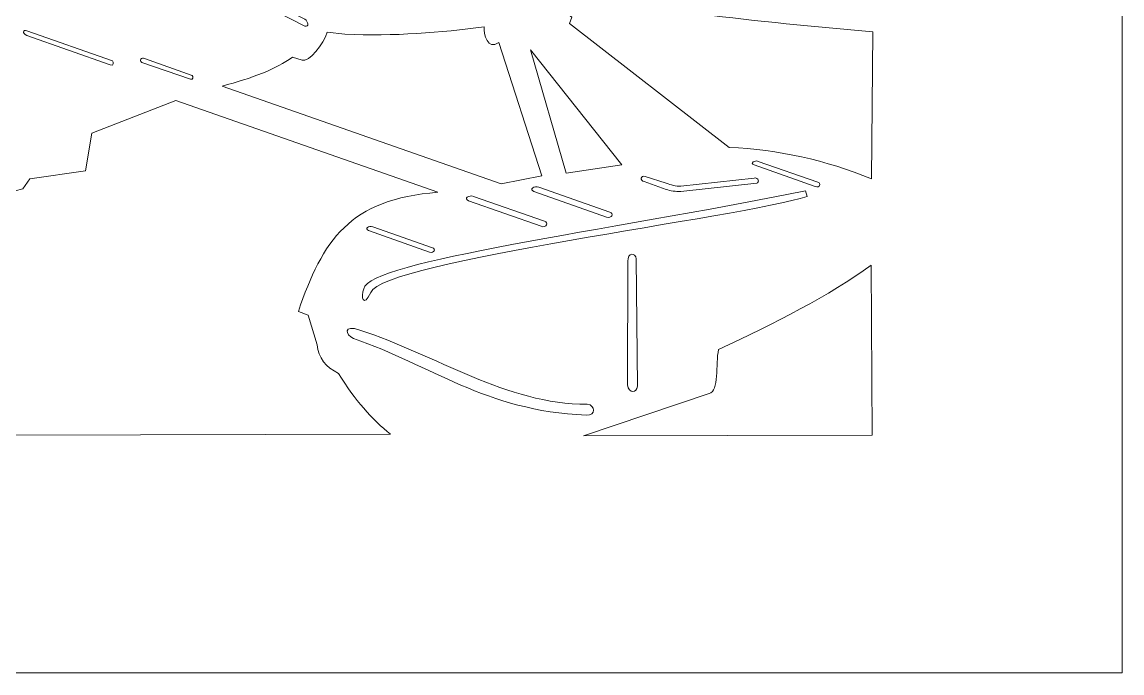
# Model space of a CAD drawing. Header units: centimetres. Extents: x -10 to 206, y -12 to 16.
# Drawn here: x -2.89 to 10.05, y -6.48 to 1.17 of the extents above; entities that cross this region are included whole.
import ezdxf

# ---------------------------------------------------------------- set-up
doc = ezdxf.new("R2010")
doc.units = ezdxf.units.CM
doc.header["$MEASUREMENT"] = 0
doc.layers.add('Camada 1', color=7, linetype='Continuous')

msp = doc.modelspace()

# ---------------------------------------------------------------- linework, layer by layer
at = {"layer": 'Camada 1', "color": 140, "lineweight": 9}
msp.add_lwpolyline([(-10.14867, -6.48192), (10.05133, -6.48192), (10.05133, 13.71808), (-10.14867, 13.71808), (-10.14867, -6.48192)], close=True, dxfattribs=at)
at = {"layer": 'Camada 1', "color": 7, "lineweight": 9}
for points, knots in [([(-0.69874, 1.88496), (-0.69874, 1.88496), (-0.69611, 1.74168), (-0.69611, 1.74168), (-0.69611, 1.74168), (-0.69616, 1.711), (-0.68528, 1.69235), (-0.66348, 1.68571), (-0.66348, 1.68571), (-0.66348, 1.68571), (0.4356, 1.12464), (0.4356, 1.12464), (0.4356, 1.12464), (0.48516, 1.10679), (0.47395, 1.18098), (0.4356, 1.20384), (0.4356, 1.20384), (0.4356, 1.20384), (-0.59171, 1.72327), (-0.59171, 1.72327), (-0.59171, 1.72327), (-0.61054, 1.73628), (-0.62123, 1.75426), (-0.62172, 1.79074), (-0.62172, 1.79074), (-0.62172, 1.79074), (-0.62254, 1.88264), (-0.62254, 1.88264), (-0.62254, 1.88264), (-0.62416, 1.94492), (-0.69794, 1.95061), (-0.69874, 1.88496)], [0, 0, 0, 0, 0.11111111, 0.11111111, 0.11111111, 0.11111111, 0.22222222, 0.22222222, 0.22222222, 0.22222222, 0.33333333, 0.33333333, 0.33333333, 0.33333333, 0.44444444, 0.44444444, 0.44444444, 0.44444444, 0.55555556, 0.55555556, 0.55555556, 0.55555556, 0.66666667, 0.66666667, 0.66666667, 0.66666667, 0.77777778, 0.77777778, 0.77777778, 0.77777778, 1, 1, 1, 1]), ([(-6.66285, 1.049), (-6.554, 1.3644), (-3.7513, 1.35526), (-1.35865, 1.53133), (-1.35865, 1.53133), (-1.35865, 1.53133), (-1.35054, 1.46279), (-1.35054, 1.46279), (-1.35054, 1.46279), (-2.12496, 1.31477), (-6.40199, 1.34095), (-6.58634, 0.995), (-6.58634, 0.995), (-6.69815, 0.8196), (-6.71614, 0.95706), (-6.66285, 1.049)], [0, 0, 0, 0, 0.2, 0.2, 0.2, 0.2, 0.4, 0.4, 0.4, 0.4, 0.6, 0.6, 0.6, 0.6, 1, 1, 1, 1]), ([(3.1652, 1.5334), (4.43056, 1.33319), (5.74289, 1.17057), (7.1176, 1.0578), (7.1176, 1.0578), (7.1176, 1.0578), (7.1012, -0.6724), (7.1012, -0.6724), (7.1012, -0.6724), (6.56547, -0.451), (6.00786, -0.328), (5.4284, -0.3034), (5.4284, -0.3034), (5.4284, -0.3034), (3.5506, 1.1562), (3.5506, 1.1562), (3.5506, 1.1562), (3.5506, 1.1562), (3.5752, 1.23), (3.5752, 1.23), (3.5752, 1.23), (3.5752, 1.23), (3.1652, 1.5334), (3.1652, 1.5334)], [0, 0, 0, 0, 0.14285714, 0.14285714, 0.14285714, 0.14285714, 0.28571429, 0.28571429, 0.28571429, 0.28571429, 0.42857143, 0.42857143, 0.42857143, 0.42857143, 0.57142857, 0.57142857, 0.57142857, 0.57142857, 0.71428571, 0.71428571, 0.71428571, 0.71428571, 1, 1, 1, 1]), ([(-1.85901, 0.66711), (-1.85901, 0.66711), (-2.83955, 1.01229), (-2.83955, 1.01229), (-2.83955, 1.01229), (-2.89351, 1.03978), (-2.88638, 1.0856), (-2.83649, 1.06727), (-2.83649, 1.06727), (-2.83649, 1.06727), (-1.83152, 0.71599), (-1.83152, 0.71599), (-1.83152, 0.71599), (-1.81319, 0.70275), (-1.81014, 0.6498), (-1.85901, 0.66711)], [0, 0, 0, 0, 0.2, 0.2, 0.2, 0.2, 0.4, 0.4, 0.4, 0.4, 0.6, 0.6, 0.6, 0.6, 1, 1, 1, 1]), ([(3.2227, -0.63583), (3.2227, -0.63583), (2.71752, 0.93197), (2.71752, 0.93197), (2.71752, 0.93197), (2.58107, 0.83616), (2.54042, 1.02778), (2.54332, 1.11488), (2.54332, 1.11488), (2.03524, 1.04519), (1.48362, 1.00453), (0.90584, 1.02778), (0.90584, 1.02778), (0.90584, 1.02778), (0.6968, 1.05391), (0.6968, 1.05391), (0.6968, 1.05391), (0.65623, 0.90917), (0.48175, 0.69798), (0.40066, 0.72293), (0.40066, 0.72293), (0.40066, 0.72293), (0.28743, 0.75777), (0.28743, 0.75777), (0.28743, 0.75777), (0.098, 0.61986), (-0.18798, 0.50953), (-0.54002, 0.41808), (-0.54002, 0.41808), (-0.54002, 0.41808), (2.74365, -0.73164), (2.74365, -0.73164), (2.74365, -0.73164), (2.74365, -0.73164), (3.2227, -0.63583), (3.2227, -0.63583)], [0, 0, 0, 0, 0.1, 0.1, 0.1, 0.1, 0.2, 0.2, 0.2, 0.2, 0.3, 0.3, 0.3, 0.3, 0.4, 0.4, 0.4, 0.4, 0.5, 0.5, 0.5, 0.5, 0.6, 0.6, 0.6, 0.6, 0.7, 0.7, 0.7, 0.7, 0.8, 0.8, 0.8, 0.8, 1, 1, 1, 1]), ([(3.0914, 0.8446), (3.0914, 0.8446), (3.5096, -0.6068), (3.5096, -0.6068), (3.5096, -0.6068), (3.5096, -0.6068), (4.1656, -0.5084), (4.1656, -0.5084), (4.1656, -0.5084), (4.1656, -0.5084), (3.0914, 0.8446), (3.0914, 0.8446)], [0, 0, 0, 0, 0.25, 0.25, 0.25, 0.25, 0.5, 0.5, 0.5, 0.5, 1, 1, 1, 1]), ([(-0.91254, 0.49938), (-0.91254, 0.49938), (-1.48575, 0.69632), (-1.48575, 0.69632), (-1.48575, 0.69632), (-1.52433, 0.72178), (-1.48857, 0.75909), (-1.45291, 0.74212), (-1.45291, 0.74212), (-1.45291, 0.74212), (-0.89289, 0.54463), (-0.89289, 0.54463), (-0.89289, 0.54463), (-0.87979, 0.53237), (-0.8776, 0.48335), (-0.91254, 0.49938)], [0, 0, 0, 0, 0.2, 0.2, 0.2, 0.2, 0.4, 0.4, 0.4, 0.4, 0.6, 0.6, 0.6, 0.6, 1, 1, 1, 1]), ([(-7.39206, -3.69603), (-7.39206, -3.69603), (1.44261, -3.67497), (1.44261, -3.67497), (1.44261, -3.67497), (1.22674, -3.49774), (1.01963, -3.27661), (0.83187, -2.95893), (0.83187, -2.95893), (0.67743, -2.88873), (0.59319, -2.77641), (0.57915, -2.62197), (0.57915, -2.62197), (0.57915, -2.62197), (0.47385, -2.27448), (0.47385, -2.27448), (0.47385, -2.27448), (0.47385, -2.27448), (0.35802, -2.23236), (0.35802, -2.23236), (0.35802, -2.23236), (0.64144, -1.3961), (0.95932, -0.9086), (2.00094, -0.83049), (2.00094, -0.83049), (2.00094, -0.83049), (-1.08351, 0.25077), (-1.08351, 0.25077), (-1.08351, 0.25077), (-1.08351, 0.25077), (-2.07441, -0.13689), (-2.07441, -0.13689), (-2.07441, -0.13689), (-2.07441, -0.13689), (-2.14812, -0.57915), (-2.14812, -0.57915), (-2.14812, -0.57915), (-2.14812, -0.57915), (-2.80098, -0.67392), (-2.80098, -0.67392), (-2.80098, -0.67392), (-2.80098, -0.67392), (-2.88522, -0.78975), (-2.88522, -0.78975), (-2.88522, -0.78975), (-3.8575, -1.02497), (-4.82977, -1.04603), (-5.80203, -1.00035), (-5.80203, -1.00035), (-6.28993, -0.95473), (-6.69007, -0.64936), (-6.98139, -0.12636), (-6.98139, -0.12636), (-6.98139, -0.12636), (-7.11871, -0.10653), (-7.11871, -0.10653), (-7.11871, -0.10653), (-7.27653, -0.09911), (-7.36414, 0.03117), (-7.38153, 0.26325), (-7.38153, 0.26325), (-7.38153, 0.26325), (-7.39206, -0.02106), (-7.39206, -0.02106), (-7.39206, -0.02106), (-7.39206, -0.02106), (-7.39206, -3.69603), (-7.39206, -3.69603)], [0, 0, 0, 0, 0.05555556, 0.05555556, 0.05555556, 0.05555556, 0.11111111, 0.11111111, 0.11111111, 0.11111111, 0.16666667, 0.16666667, 0.16666667, 0.16666667, 0.22222222, 0.22222222, 0.22222222, 0.22222222, 0.27777778, 0.27777778, 0.27777778, 0.27777778, 0.33333333, 0.33333333, 0.33333333, 0.33333333, 0.38888889, 0.38888889, 0.38888889, 0.38888889, 0.44444444, 0.44444444, 0.44444444, 0.44444444, 0.5, 0.5, 0.5, 0.5, 0.55555556, 0.55555556, 0.55555556, 0.55555556, 0.61111111, 0.61111111, 0.61111111, 0.61111111, 0.66666667, 0.66666667, 0.66666667, 0.66666667, 0.72222222, 0.72222222, 0.72222222, 0.72222222, 0.77777778, 0.77777778, 0.77777778, 0.77777778, 0.83333333, 0.83333333, 0.83333333, 0.83333333, 0.88888889, 0.88888889, 0.88888889, 0.88888889, 1, 1, 1, 1]), ([(5.72112, -0.50884), (5.72112, -0.50884), (6.43952, -0.76239), (6.43952, -0.76239), (6.43952, -0.76239), (6.49477, -0.78148), (6.5144, -0.72439), (6.4726, -0.71276), (6.4726, -0.71276), (6.4726, -0.71276), (5.77043, -0.46658), (5.77043, -0.46658), (5.77043, -0.46658), (5.72451, -0.4475), (5.66876, -0.48984), (5.72112, -0.50884)], [0, 0, 0, 0, 0.2, 0.2, 0.2, 0.2, 0.4, 0.4, 0.4, 0.4, 0.6, 0.6, 0.6, 0.6, 1, 1, 1, 1]), ([(4.42624, -0.70528), (4.42624, -0.70528), (4.68768, -0.79648), (4.68768, -0.79648), (4.68768, -0.79648), (4.73499, -0.81248), (4.79959, -0.82374), (4.85792, -0.8208), (4.85792, -0.8208), (4.85792, -0.8208), (5.75168, -0.72352), (5.75168, -0.72352), (5.75168, -0.72352), (5.78872, -0.71589), (5.77545, -0.65142), (5.72128, -0.66272), (5.72128, -0.66272), (5.72128, -0.66272), (4.85792, -0.76), (4.85792, -0.76), (4.85792, -0.76), (4.80117, -0.76205), (4.74285, -0.742), (4.68768, -0.72352), (4.68768, -0.72352), (4.68768, -0.72352), (4.4384, -0.64448), (4.4384, -0.64448), (4.4384, -0.64448), (4.38715, -0.62686), (4.37524, -0.68975), (4.42624, -0.70528)], [0, 0, 0, 0, 0.11111111, 0.11111111, 0.11111111, 0.11111111, 0.22222222, 0.22222222, 0.22222222, 0.22222222, 0.33333333, 0.33333333, 0.33333333, 0.33333333, 0.44444444, 0.44444444, 0.44444444, 0.44444444, 0.55555556, 0.55555556, 0.55555556, 0.55555556, 0.66666667, 0.66666667, 0.66666667, 0.66666667, 0.77777778, 0.77777778, 0.77777778, 0.77777778, 1, 1, 1, 1]), ([(3.13038, -0.82026), (3.13038, -0.82026), (3.98412, -1.12158), (3.98412, -1.12158), (3.98412, -1.12158), (4.04978, -1.14426), (4.07311, -1.07642), (4.02344, -1.0626), (4.02344, -1.0626), (4.02344, -1.0626), (3.18897, -0.77004), (3.18897, -0.77004), (3.18897, -0.77004), (3.1344, -0.74736), (3.06815, -0.79768), (3.13038, -0.82026)], [0, 0, 0, 0, 0.2, 0.2, 0.2, 0.2, 0.4, 0.4, 0.4, 0.4, 0.6, 0.6, 0.6, 0.6, 1, 1, 1, 1]), ([(1.12761, -1.96341), (1.19555, -1.63675), (3.97676, -1.29016), (6.32772, -0.81189), (6.32772, -0.81189), (6.32772, -0.81189), (6.34446, -0.87885), (6.34446, -0.87885), (6.34446, -0.87885), (5.59509, -1.12394), (1.34931, -1.64072), (1.21035, -2.00727), (1.21035, -2.00727), (1.1217, -2.19544), (1.08641, -2.06137), (1.12761, -1.96341)], [0, 0, 0, 0, 0.2, 0.2, 0.2, 0.2, 0.4, 0.4, 0.4, 0.4, 0.6, 0.6, 0.6, 0.6, 1, 1, 1, 1]), ([(2.36034, -0.92907), (2.36034, -0.92907), (3.21408, -1.23039), (3.21408, -1.23039), (3.21408, -1.23039), (3.27974, -1.25307), (3.30307, -1.18523), (3.2534, -1.17141), (3.2534, -1.17141), (3.2534, -1.17141), (2.41893, -0.87885), (2.41893, -0.87885), (2.41893, -0.87885), (2.36436, -0.85617), (2.29811, -0.90649), (2.36034, -0.92907)], [0, 0, 0, 0, 0.2, 0.2, 0.2, 0.2, 0.4, 0.4, 0.4, 0.4, 0.6, 0.6, 0.6, 0.6, 1, 1, 1, 1]), ([(1.18458, -1.27888), (1.18458, -1.27888), (1.90298, -1.53243), (1.90298, -1.53243), (1.90298, -1.53243), (1.95823, -1.55152), (1.97786, -1.49443), (1.93606, -1.4828), (1.93606, -1.4828), (1.93606, -1.4828), (1.23389, -1.23662), (1.23389, -1.23662), (1.23389, -1.23662), (1.18797, -1.21754), (1.13222, -1.25988), (1.18458, -1.27888)], [0, 0, 0, 0, 0.2, 0.2, 0.2, 0.2, 0.4, 0.4, 0.4, 0.4, 0.6, 0.6, 0.6, 0.6, 1, 1, 1, 1]), ([(4.2336, -1.6416), (4.23368, -1.53563), (4.32594, -1.5386), (4.3344, -1.6128), (4.3344, -1.6128), (4.3344, -1.6128), (4.3488, -3.1104), (4.3488, -3.1104), (4.3488, -3.1104), (4.34348, -3.18861), (4.24599, -3.20397), (4.2323, -3.09364), (4.2323, -3.09364), (4.2323, -3.09364), (4.2336, -1.6416), (4.2336, -1.6416)], [0, 0, 0, 0, 0.2, 0.2, 0.2, 0.2, 0.4, 0.4, 0.4, 0.4, 0.6, 0.6, 0.6, 0.6, 1, 1, 1, 1]), ([(7.10056, -1.68888), (7.10056, -1.68888), (7.10964, -3.68648), (7.10964, -3.68648), (7.10964, -3.68648), (7.10964, -3.68648), (3.71372, -3.69556), (3.71372, -3.69556), (3.71372, -3.69556), (3.71372, -3.69556), (5.19376, -3.19616), (5.19376, -3.19616), (5.19376, -3.19616), (5.3118, -3.16892), (5.2664, -2.85112), (5.30272, -2.6786), (5.30272, -2.6786), (5.97355, -2.36913), (6.59934, -2.04678), (7.10056, -1.68888)], [0, 0, 0, 0, 0.16666667, 0.16666667, 0.16666667, 0.16666667, 0.33333333, 0.33333333, 0.33333333, 0.33333333, 0.5, 0.5, 0.5, 0.5, 0.66666667, 0.66666667, 0.66666667, 0.66666667, 1, 1, 1, 1]), ([(1.00796, -2.55094), (0.9069, -2.50279), (0.88609, -2.38367), (1.07996, -2.45014), (1.07996, -2.45014), (1.97276, -2.73814), (2.80901, -3.32629), (3.75836, -3.32284), (3.75836, -3.32284), (3.85361, -3.33069), (3.86621, -3.45599), (3.74396, -3.45079), (3.74396, -3.45079), (2.55356, -3.40024), (1.91996, -2.85814), (1.00796, -2.55094)], [0, 0, 0, 0, 0.2, 0.2, 0.2, 0.2, 0.4, 0.4, 0.4, 0.4, 0.6, 0.6, 0.6, 0.6, 1, 1, 1, 1])]:
    msp.add_open_spline(points, degree=3, knots=knots, dxfattribs=at)

doc.saveas('drawing.dxf')
